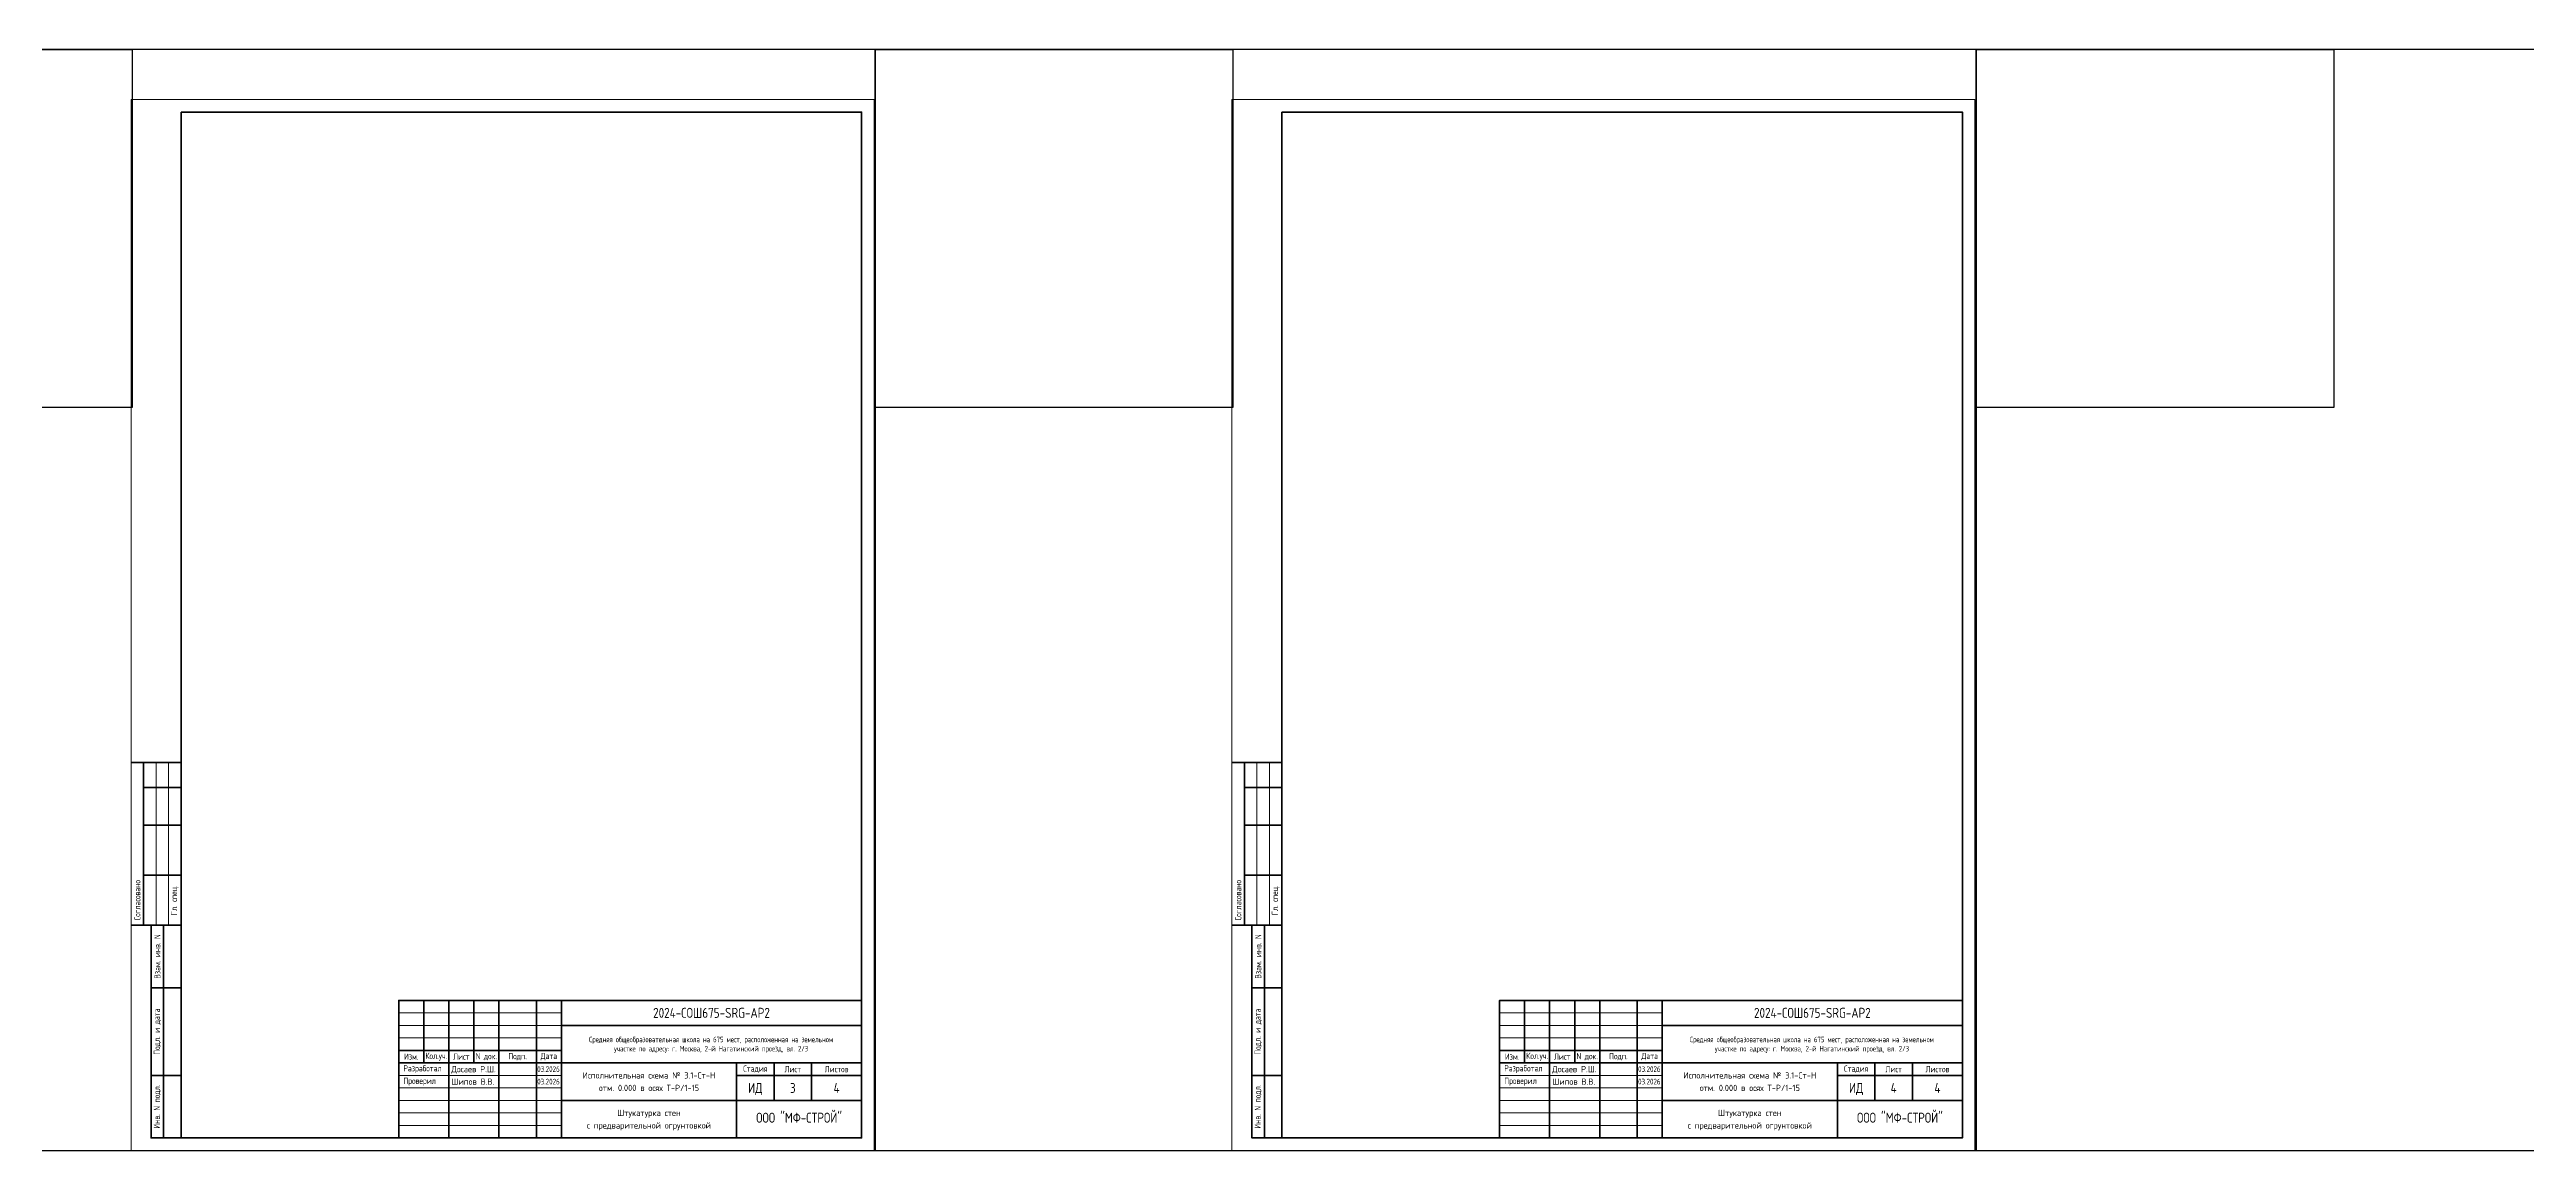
# Paper-space layout '3.1-Шт2' of a CAD drawing. Header units: millimetres. Extents: x -143 to 3817, y 0 to 440.
# Drawn here: x 847 to 1837, y 0 to 440 of the extents above; entities that cross this region are included whole.
import ezdxf
from ezdxf.enums import TextEntityAlignment as Align

# ---------------------------------------------------------------- set-up
doc = ezdxf.new("R2018")
doc.units = ezdxf.units.MM
doc.styles.get("Standard").update_dxf_attribs({"font": 'ГОСТ тип А.ttf'})
doc.styles.add('СПДС', font='ГОСТ тип А.ttf', dxfattribs={"width": 0.9})

# ---------------------------------------------------------------- blocks, each defined once
blk = doc.blocks.new('*U5465')
at = {"color": 4}
blk.add_lwpolyline([(-220, -220), (220, -220), (220, 220), (-220, 220)], close=True, dxfattribs=at)
at = {"color": 3}
blk.add_lwpolyline([(-220, 220), (-77, 220), (-77, 77), (-220, 77)], close=True, dxfattribs=at)
blk = doc.blocks.new('*U5466')
at = {"color": 0, "linetype": 'ByBlock', "lineweight": -2, "transparency": 16777216}
for p in [(880, 0), (1320, 0), (1760, 0)]:
    blk.add_blockref('*U5465', p, dxfattribs=at)
blk = doc.blocks.new('*U5496')
at = {"lineweight": 0}
blk.add_lwpolyline([(-292, -5), (5, -5), (5, 415), (-292, 415)], close=True, dxfattribs=at)
at = {"color": 0, "linetype": 'Continuous', "lineweight": 50}
blk.add_lwpolyline([(-272, 410), (0, 410), (0, 0), (-272, 0)], close=True, dxfattribs=at)
at = {"lineweight": 35}
for points in [[(-272, 150), (-292, 150)], [(-287, 85), (-287, 150)], [(-272, 140), (-287, 140)], [(-272, 125), (-287, 125)], [(-272, 105), (-287, 105)], [(-272, 85), (-292, 85)], [(-272, 85), (-284, 85), (-284, 0), (-272, 0)], [(-279, 0), (-279, 85)], [(-272, 60), (-284, 60)], [(-175, 55), (-175, 30)], [(-165, 55), (-165, 0)], [(-155, 55), (-155, 30)], [(-145, 55), (-145, 0)], [(-130, 55), (-130, 0)], [(-120, 55), (-120, 0)], [(-120, 45), (0, 45)], [(-185, 35), (-120, 35)], [(-185, 30), (0, 30)], [(-50, 30), (-50, 0)], [(-35, 30), (-35, 15)], [(-20, 30), (-20, 15)], [(-272, 25), (-284, 25)], [(-50, 25), (0, 25)], [(-120, 15), (0, 15)]]:
    blk.add_lwpolyline(points, dxfattribs=at)
at = {"lineweight": 18}
for points in [[(-282, 85), (-282, 150)], [(-277, 85), (-277, 150)], [(-185, 50), (-120, 50)], [(-185, 45), (-120, 45)], [(-185, 40), (-120, 40)], [(-185, 25), (-120, 25)], [(-185, 20), (-120, 20)], [(-185, 15), (-120, 15)], [(-185, 10), (-120, 10)], [(-185, 5), (-120, 5)]]:
    blk.add_lwpolyline(points, dxfattribs=at)
at = {"lineweight": 35}
blk.add_lwpolyline([(-185, 0), (0, 0), (0, 55), (-185, 55)], close=True, dxfattribs=at)
at = {"lineweight": 0}
blk.add_lwpolyline([(0, -5), (5, -5), (5, 0)], dxfattribs=at)
at = {"lineweight": -2, "char_height": 2.5, "attachment_point": 5, "rotation": 90, "style": 'СПДС'}
for s, insert, width in [('Согласовано', (-289.5, 95), 19.9913), ('Гл. спец.', (-274.5, 95), 19.9913), ('Взам. инв. N', (-281.5, 72.5), 24.9913), ('Подл. и дата', (-281.5, 42.5), 34.9913), ('Инв. N подл.', (-281.5, 12.5), 24.9913)]:
    blk.add_mtext(s, dxfattribs=dict(at, insert=insert, width=width))
at = {"insert": (-60.17, 37.22), "char_height": 2.2, "attachment_point": 5, "style": 'СПДС'}
blk.add_mtext_dynamic_manual_height_columns('Средняя общеобразовательная школа на 675 мест, расположенная на земельном\\P\\pxqc;участке по адресу: г. Москва, 2-й Нагатинский проезд, вл. 2/3', width=118.2929, gutter_width=0, heights=[12.75], dxfattribs=at)
at = {"lineweight": -2, "char_height": 2.5, "style": 'СПДС'}
for s, insert, width, attachment_point in [('Изм.', (-180, 32.5), 10, 5), ('Кол.уч.', (-170, 32.5), 10, 5), ('Лист', (-160, 32.5), 10, 5), ('N док.', (-150, 32.5), 10, 5), ('Подп.', (-137.5, 32.5), 15, 5), ('Дата', (-125, 32.5), 10, 5), ('Разработал', (-183.15, 27.5), 17.9525, 4), ('Проверил', (-183.15, 22.5), 17.9525, 4), ('Стадия', (-42.5, 27.5), 15, 5), ('Лист', (-27.5, 27.5), 15, 5), ('Листов', (-10, 27.5), 20, 5)]:
    blk.add_mtext(s, dxfattribs=dict(at, insert=insert, width=width, attachment_point=attachment_point))
at = {"lineweight": 30, "width": 0.9, "flags": 104}
blk.add_attdef('ШАПКА', text='', height=3, dxfattribs=at).set_placement((-135, 281), align=Align.MIDDLE_CENTER)
at = {"style": 'СПДС'}
for tag, height, p in [('ШИФР_ПРОЕКТА', 4, (-60, 50)), ('НАИМЕНОВАНИЕ_ОБЪЕКТА2', 2.5, (-85, 20)), ('НАИМЕНОВАНИЕ_ОБЪЕКТА', 2.5, (-85, 25)), ('СТАДИЯ', 4, (-42.5, 20)), ('ЛИСТ_первый', 4, (-27.5, 20)), ('ЛИСТОВ', 4, (-10, 20)), ('НАИМЕНОВАНИЕ_ЧЕРТЕЖА1', 2.5, (-85, 10)), ('ОРГАНИЗАЦИЯ_РАЗРАБОТЧИК1', 4, (-25, 8.09)), ('НАИМЕНОВАНИЕ_ЧЕРТЕЖА2', 2.5, (-85, 5))]:
    blk.add_attdef(tag, text='', height=height, dxfattribs=at).set_placement(p, align=Align.MIDDLE_CENTER)
for tag, p in [('РАЗРАБОТЧИК', (-163.97, 27.5)), ('РУК.ГРУППЫ', (-163.97, 22.5))]:
    blk.add_attdef(tag, text='', height=2.5, dxfattribs=at).set_placement(p, align=Align.MIDDLE_LEFT)
at = {"style": 'СПДС', "width": 0.9}
for tag, p in [('ДАТА1', (-129.65, 26.37)), ('ДАТА2', (-129.65, 21.37))]:
    blk.add_attdef(tag, p, '', height=2.3, dxfattribs=at)

psp = doc.layouts.new('3.1-Шт2')

# ---------------------------------------------------------------- block references
psp.add_blockref('*U5466', (77, 220))
ref = psp.add_blockref('*U5496', (1171.58, 5))
ref.add_attrib('СТАДИЯ', 'ИД', dxfattribs={"height": 4, "style": 'СПДС'}).set_placement((1129.08, 25), align=Align.MIDDLE_CENTER)
ref.add_attrib('ЛИСТ_первый', '3', dxfattribs={"height": 4, "style": 'СПДС'}).set_placement((1144.08, 25), align=Align.MIDDLE_CENTER)
ref.add_attrib('ЛИСТОВ', '4', dxfattribs={"height": 4, "style": 'СПДС'}).set_placement((1161.58, 25), align=Align.MIDDLE_CENTER)
ref.add_attrib('ШИФР_ПРОЕКТА', '2024-СОШ675-SRG-АР2', dxfattribs={"height": 4, "style": 'СПДС'}).set_placement((1111.58, 55), align=Align.MIDDLE_CENTER)
ref.add_attrib('НАИМЕНОВАНИЕ_ОБЪЕКТА', 'Исполнительная схема № 3.1-Ст-Н', dxfattribs={"height": 2.5, "style": 'СПДС'}).set_placement((1086.58, 30), align=Align.MIDDLE_CENTER)
ref.add_attrib('НАИМЕНОВАНИЕ_ОБЪЕКТА2', 'отм. 0.000 в осях Т-Р/1-15', dxfattribs={"height": 2.5, "style": 'СПДС'}).set_placement((1086.58, 25), align=Align.MIDDLE_CENTER)
ref.add_attrib('НАИМЕНОВАНИЕ_ЧЕРТЕЖА1', 'Штукатурка стен', dxfattribs={"height": 2.5, "style": 'СПДС'}).set_placement((1086.58, 15), align=Align.MIDDLE_CENTER)
ref.add_attrib('НАИМЕНОВАНИЕ_ЧЕРТЕЖА2', 'с предварительной огрунтовкой', dxfattribs={"height": 2.5, "style": 'СПДС'}).set_placement((1086.58, 10), align=Align.MIDDLE_CENTER)
ref.add_attrib('ОРГАНИЗАЦИЯ_РАЗРАБОТЧИК1', 'ООО "МФ-СТРОЙ"', dxfattribs={"height": 4, "style": 'СПДС'}).set_placement((1146.58, 13.09), align=Align.MIDDLE_CENTER)
ref.add_attrib('РАЗРАБОТЧИК', 'Досаев Р.Ш.', dxfattribs={"height": 2.5, "style": 'СПДС'}).set_placement((1007.61, 32.5), align=Align.MIDDLE_LEFT)
ref.add_attrib('РУК.ГРУППЫ', 'Шипов В.В.', dxfattribs={"height": 2.5, "style": 'СПДС'}).set_placement((1007.61, 27.5), align=Align.MIDDLE_LEFT)
ref.add_attrib('ДАТА2', '03.2026', (1041.93, 26.37), dxfattribs={"height": 2.3, "style": 'СПДС', "width": 0.9})
lines = psp.add_mtext('\\W0.9000;', dxfattribs={"insert": (1036.58, 286), "char_height": 2.5, "attachment_point": 1})
ref.add_attrib('ШАПКА', '', (1036.58, 286), dxfattribs={"flags": 104}).embed_mtext(lines)
ref.add_attrib('ДАТА1', '03.2026', (1041.93, 31.37), dxfattribs={"height": 2.3, "style": 'СПДС', "width": 0.9})
ref = psp.add_blockref('*U5496', (1611.58, 5))
ref.add_attrib('СТАДИЯ', 'ИД', dxfattribs={"height": 4, "style": 'СПДС'}).set_placement((1569.08, 25), align=Align.MIDDLE_CENTER)
ref.add_attrib('ЛИСТ_первый', '4', dxfattribs={"height": 4, "style": 'СПДС'}).set_placement((1584.08, 25), align=Align.MIDDLE_CENTER)
ref.add_attrib('ЛИСТОВ', '4', dxfattribs={"height": 4, "style": 'СПДС'}).set_placement((1601.58, 25), align=Align.MIDDLE_CENTER)
ref.add_attrib('ШИФР_ПРОЕКТА', '2024-СОШ675-SRG-АР2', dxfattribs={"height": 4, "style": 'СПДС'}).set_placement((1551.58, 55), align=Align.MIDDLE_CENTER)
ref.add_attrib('НАИМЕНОВАНИЕ_ОБЪЕКТА', 'Исполнительная схема № 3.1-Ст-Н', dxfattribs={"height": 2.5, "style": 'СПДС'}).set_placement((1526.58, 30), align=Align.MIDDLE_CENTER)
ref.add_attrib('НАИМЕНОВАНИЕ_ОБЪЕКТА2', 'отм. 0.000 в осях Т-Р/1-15', dxfattribs={"height": 2.5, "style": 'СПДС'}).set_placement((1526.58, 25), align=Align.MIDDLE_CENTER)
ref.add_attrib('НАИМЕНОВАНИЕ_ЧЕРТЕЖА1', 'Штукатурка стен', dxfattribs={"height": 2.5, "style": 'СПДС'}).set_placement((1526.58, 15), align=Align.MIDDLE_CENTER)
ref.add_attrib('НАИМЕНОВАНИЕ_ЧЕРТЕЖА2', 'с предварительной огрунтовкой', dxfattribs={"height": 2.5, "style": 'СПДС'}).set_placement((1526.58, 10), align=Align.MIDDLE_CENTER)
ref.add_attrib('ОРГАНИЗАЦИЯ_РАЗРАБОТЧИК1', 'ООО "МФ-СТРОЙ"', dxfattribs={"height": 4, "style": 'СПДС'}).set_placement((1586.58, 13.09), align=Align.MIDDLE_CENTER)
ref.add_attrib('РАЗРАБОТЧИК', 'Досаев Р.Ш.', dxfattribs={"height": 2.5, "style": 'СПДС'}).set_placement((1447.61, 32.5), align=Align.MIDDLE_LEFT)
ref.add_attrib('РУК.ГРУППЫ', 'Шипов В.В.', dxfattribs={"height": 2.5, "style": 'СПДС'}).set_placement((1447.61, 27.5), align=Align.MIDDLE_LEFT)
ref.add_attrib('ДАТА2', '03.2026', (1481.93, 26.37), dxfattribs={"height": 2.3, "style": 'СПДС', "width": 0.9})
lines = psp.add_mtext('\\W0.9000;', dxfattribs={"insert": (1476.58, 286), "char_height": 2.5, "attachment_point": 1})
ref.add_attrib('ШАПКА', '', (1476.58, 286), dxfattribs={"flags": 104}).embed_mtext(lines)
ref.add_attrib('ДАТА1', '03.2026', (1481.93, 31.37), dxfattribs={"height": 2.3, "style": 'СПДС', "width": 0.9})

doc.saveas('drawing.dxf')
